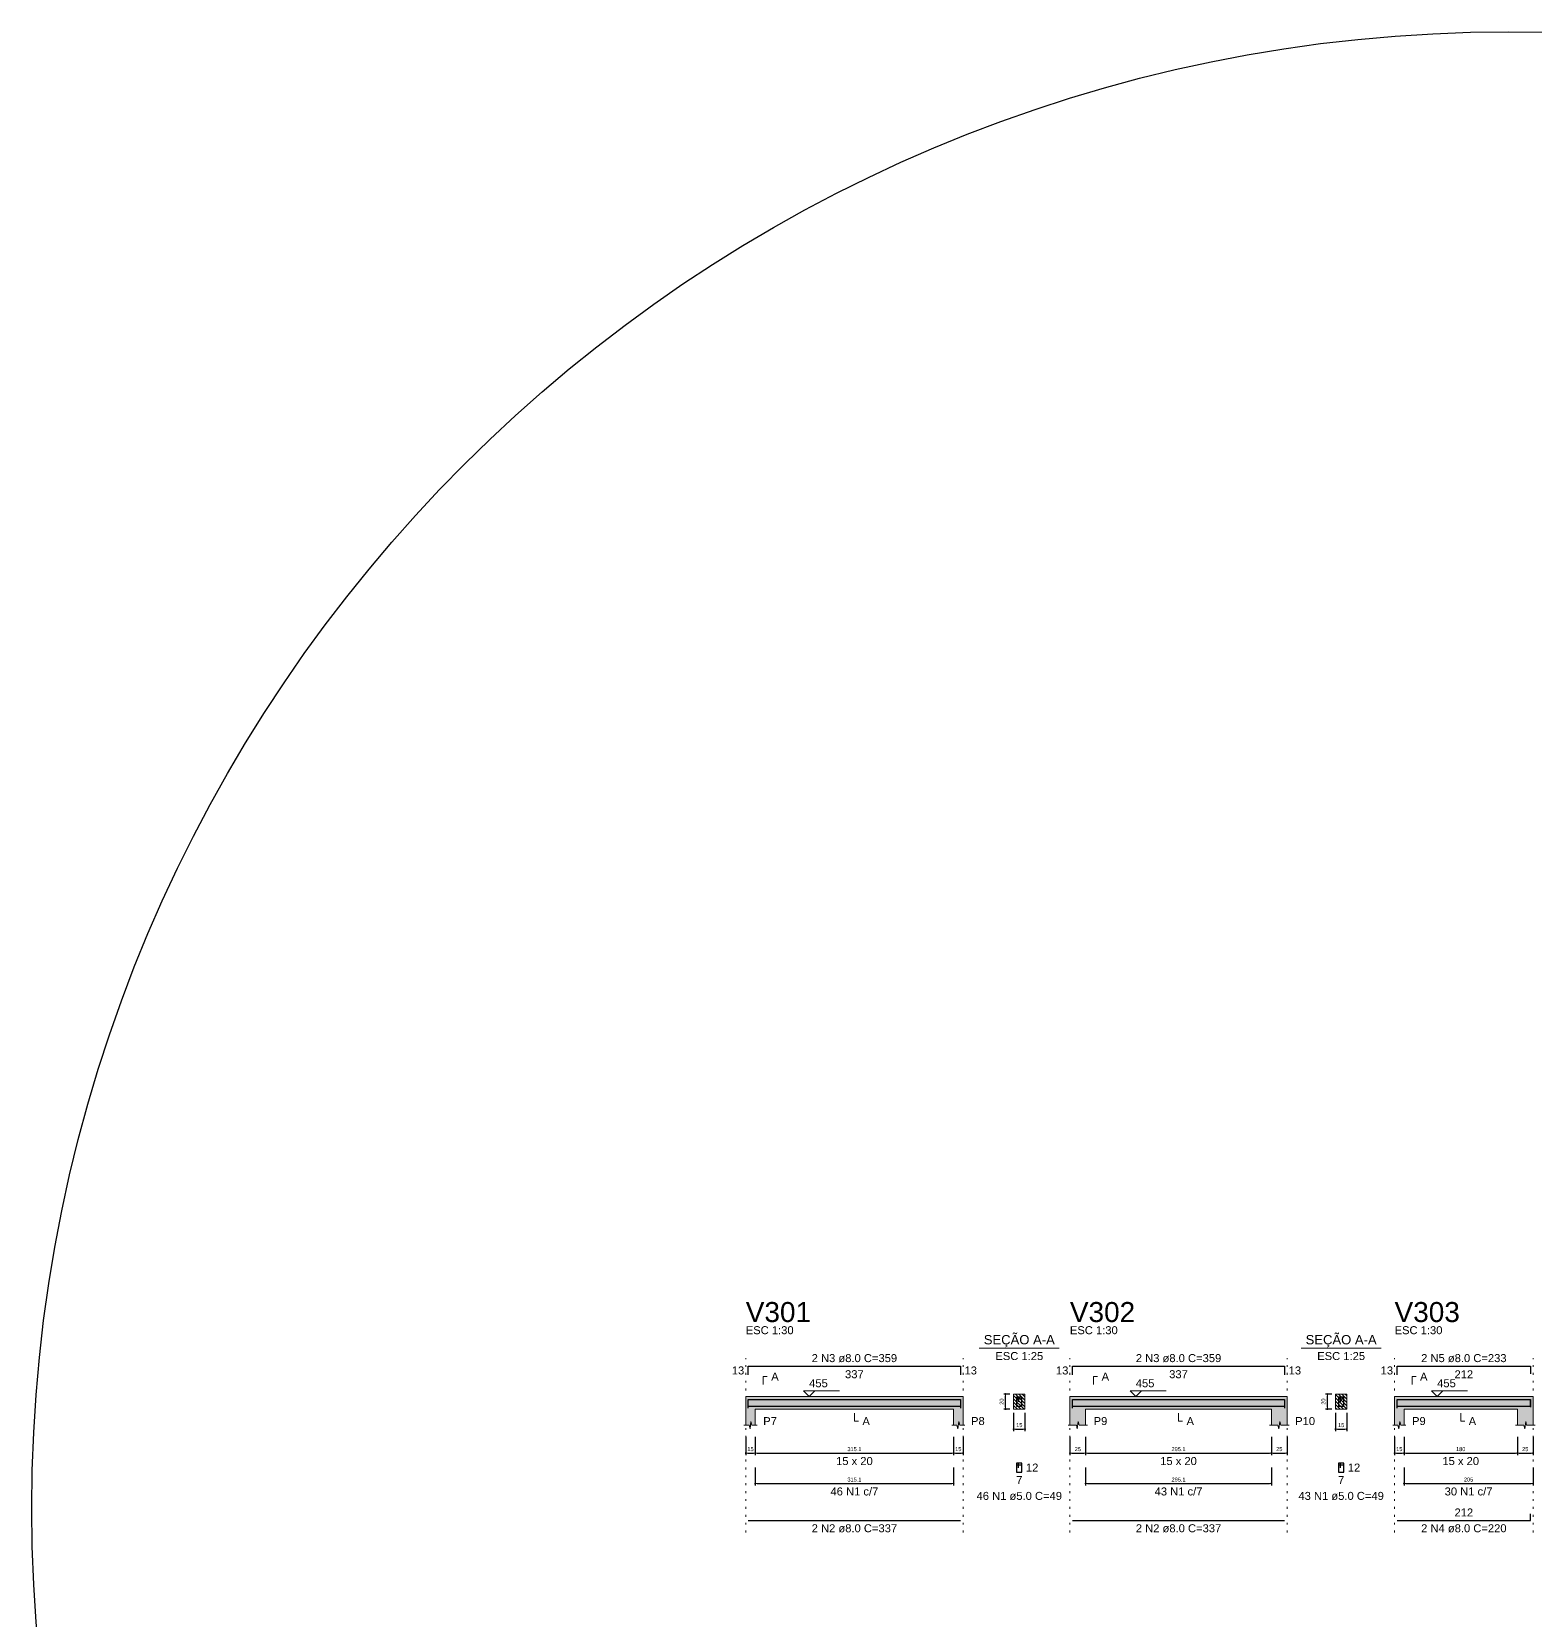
# Model space of a CAD drawing. Extents: x 5006 to 5323, y 875 to 3681.
# Drawn here: x 5140.3 to 5219.9, y 1177.5 to 1261.6 of the extents above; entities that cross this region are included whole.
import ezdxf

# ---------------------------------------------------------------- set-up
doc = ezdxf.new("R2010")
doc.units = 0
doc.header["$LTSCALE"] = 2
doc.linetypes.add('DOT2', pattern=[3.175, 0, -3.175])
for name, color, linetype, lineweight in [('Descrição da armadura', 7, 'Continuous', 5), ('DT-Barras na forma', 2, 'Continuous', 30), ('DT-Barras no corte', 5, 'Continuous', 5), ('DT-Barras rebatidas', 2, 'Continuous', 30), ('DT-Cotas', 9, 'Continuous', 5), ('DT-Forma', 5, 'Continuous', 5), ('DT-Hachura forma vigas', 252, 'Continuous', 5), ('DT-Hachura seção vigas', 252, 'Continuous', 5), ('DT-Pontilhado', 9, 'DOT2', 5), ('DT-Textos', 7, 'Continuous', 5), ('DT-Título', 3, 'Continuous', 20), ('Textos armaduras', 7, 'Continuous', 5)]:
    doc.layers.add(name, color=color, linetype=linetype, lineweight=lineweight)
doc.styles.add('ARIAL', font='arial.ttf')
doc.styles.get("Standard").update_dxf_attribs({"font": 'arial.ttf'})
doc.dimstyles.new('UM_25.000000', dxfattribs={"dimtxt": 0.18, "dimasz": 0.1, "dimexe": 0.1, "dimexo": 0.2, "dimgap": 0, "dimtad": 1, "dimtih": 1, "dimtoh": 1, "dimdec": 1, "dimlfac": 25, "dimzin": 0, "dimdsep": 46, "dimtxsty": 'Standard', "dimcen": 0.09, "dimdle": 0.1, "dimadec": 1, "dimazin": 2, "dimtfac": 1, "dimtdec": 4, "dimtofl": 0, "dimtmove": 0, "dimatfit": 3, "dimfxl": 1, "dimtolj": 1, "dimarcsym": 0})
doc.dimstyles.new('UM_30.000000', dxfattribs={"dimtxt": 0.18, "dimasz": 0.1, "dimexe": 0.1, "dimexo": 0.2, "dimgap": 0, "dimtad": 1, "dimtih": 1, "dimtoh": 1, "dimdec": 1, "dimlfac": 30, "dimzin": 0, "dimdsep": 46, "dimtxsty": 'Standard', "dimcen": 0.09, "dimdle": 0.1, "dimadec": 1, "dimazin": 2, "dimtfac": 1, "dimtdec": 4, "dimtofl": 0, "dimtmove": 0, "dimatfit": 3, "dimfxl": 1, "dimtolj": 1, "dimarcsym": 0})

# ---------------------------------------------------------------- blocks, each defined once
blk = doc.blocks.new('_DOT')
at = {"color": 0, "linetype": 'ByBlock'}
blk.add_line((-0.5, 0), (-1, 0), dxfattribs=at)
at = {"color": 0, "linetype": 'ByBlock', "const_width": 0.5}
blk.add_lwpolyline([(-0.25, 0, 1), (0.25, 0, 1)], format="xyb", close=True, dxfattribs=at)
blk = doc.blocks.new('*D898')
at = {"layer": 'Defpoints', "color": 0, "transparency": 16777216}
for p in [(5178.114, 1187.369), (5178.614, 1187.369), (5178.614, 1186.31)]:
    blk.add_point(p, dxfattribs=at)
at = {"layer": 'DT-Cotas', "color": 0, "lineweight": -2, "transparency": 16777216}
for p, q in [((5178.114, 1187.169), (5178.114, 1186.21)), ((5178.614, 1187.169), (5178.614, 1186.21)), ((5178.214, 1186.31), (5178.514, 1186.31))]:
    blk.add_line(p, q, dxfattribs=at)
at = {"layer": 'DT-Cotas', "color": 0, "lineweight": -2, "transparency": 16777216, "xscale": 0.1, "yscale": 0.1, "zscale": 0.1, "rotation": 180}
blk.add_blockref('_DOT', (5178.114, 1186.31), dxfattribs=at)
at = {"layer": 'DT-Cotas', "color": 0, "lineweight": -2, "transparency": 16777216, "xscale": 0.1, "yscale": 0.1, "zscale": 0.1}
blk.add_blockref('_DOT', (5178.614, 1186.31), dxfattribs=at)
at = {"layer": 'DT-Cotas', "transparency": 16777216, "insert": (5178.364, 1186.521), "char_height": 0.2118, "attachment_point": 5, "rotation": 0.00573, "style": 'ARIAL'}
blk.add_mtext('\\A1;15', dxfattribs=at)
blk = doc.blocks.new('*D899')
at = {"layer": 'Defpoints', "color": 0, "transparency": 16777216}
for p in [(5178.614, 1187.369), (5189.115, 1187.369), (5189.115, 1186.31)]:
    blk.add_point(p, dxfattribs=at)
at = {"layer": 'DT-Cotas', "color": 0, "lineweight": -2, "transparency": 16777216}
for p, q in [((5178.614, 1187.169), (5178.614, 1186.21)), ((5189.115, 1187.169), (5189.115, 1186.21)), ((5178.714, 1186.31), (5189.015, 1186.31))]:
    blk.add_line(p, q, dxfattribs=at)
at = {"layer": 'DT-Cotas', "color": 0, "lineweight": -2, "transparency": 16777216, "xscale": 0.1, "yscale": 0.1, "zscale": 0.1, "rotation": 180}
blk.add_blockref('_DOT', (5178.614, 1186.31), dxfattribs=at)
at = {"layer": 'DT-Cotas', "color": 0, "lineweight": -2, "transparency": 16777216, "xscale": 0.1, "yscale": 0.1, "zscale": 0.1}
blk.add_blockref('_DOT', (5189.115, 1186.31), dxfattribs=at)
at = {"layer": 'DT-Cotas', "transparency": 16777216, "insert": (5183.865, 1186.521), "char_height": 0.2118, "attachment_point": 5, "rotation": 0.00573, "style": 'ARIAL'}
blk.add_mtext('\\A1;315.1', dxfattribs=at)
blk = doc.blocks.new('*D900')
at = {"layer": 'Defpoints', "color": 0, "transparency": 16777216}
for p in [(5189.115, 1187.369), (5189.615, 1187.369), (5189.615, 1186.31)]:
    blk.add_point(p, dxfattribs=at)
at = {"layer": 'DT-Cotas', "color": 0, "lineweight": -2, "transparency": 16777216}
for p, q in [((5189.115, 1187.169), (5189.115, 1186.21)), ((5189.615, 1187.169), (5189.615, 1186.21)), ((5189.215, 1186.31), (5189.515, 1186.31))]:
    blk.add_line(p, q, dxfattribs=at)
at = {"layer": 'DT-Cotas', "color": 0, "lineweight": -2, "transparency": 16777216, "xscale": 0.1, "yscale": 0.1, "zscale": 0.1, "rotation": 180}
blk.add_blockref('_DOT', (5189.115, 1186.31), dxfattribs=at)
at = {"layer": 'DT-Cotas', "color": 0, "lineweight": -2, "transparency": 16777216, "xscale": 0.1, "yscale": 0.1, "zscale": 0.1}
blk.add_blockref('_DOT', (5189.615, 1186.31), dxfattribs=at)
at = {"layer": 'DT-Cotas', "transparency": 16777216, "insert": (5189.365, 1186.521), "char_height": 0.2118, "attachment_point": 5, "rotation": 0.00573, "style": 'ARIAL'}
blk.add_mtext('\\A1;15', dxfattribs=at)
blk = doc.blocks.new('*D901')
at = {"layer": 'Defpoints', "color": 0, "transparency": 16777216}
for p in [(5178.614, 1185.759), (5189.115, 1185.759), (5189.115, 1184.7)]:
    blk.add_point(p, dxfattribs=at)
at = {"layer": 'DT-Cotas', "color": 0, "lineweight": -2, "transparency": 16777216}
for p, q in [((5178.614, 1185.559), (5178.614, 1184.6)), ((5189.115, 1185.559), (5189.115, 1184.6)), ((5178.714, 1184.7), (5189.015, 1184.7))]:
    blk.add_line(p, q, dxfattribs=at)
at = {"layer": 'DT-Cotas', "color": 0, "lineweight": -2, "transparency": 16777216, "xscale": 0.1, "yscale": 0.1, "zscale": 0.1, "rotation": 180}
blk.add_blockref('_DOT', (5178.614, 1184.7), dxfattribs=at)
at = {"layer": 'DT-Cotas', "color": 0, "lineweight": -2, "transparency": 16777216, "xscale": 0.1, "yscale": 0.1, "zscale": 0.1}
blk.add_blockref('_DOT', (5189.115, 1184.7), dxfattribs=at)
at = {"layer": 'DT-Cotas', "transparency": 16777216, "insert": (5183.865, 1184.912), "char_height": 0.2118, "attachment_point": 5, "rotation": 0.00573, "style": 'ARIAL'}
blk.add_mtext('\\A1;315.1', dxfattribs=at)
blk = doc.blocks.new('*D902')
at = {"layer": 'Defpoints', "color": 0, "transparency": 16777216}
for p in [(5191.87, 1189.439), (5192.294, 1189.439), (5192.294, 1188.639)]:
    blk.add_point(p, dxfattribs=at)
at = {"layer": 'DT-Cotas', "color": 0, "lineweight": -2, "transparency": 16777216}
for p, q in [((5192.094, 1189.439), (5191.77, 1189.439)), ((5191.87, 1188.739), (5191.87, 1189.339)), ((5192.094, 1188.639), (5191.77, 1188.639))]:
    blk.add_line(p, q, dxfattribs=at)
at = {"layer": 'DT-Cotas', "color": 0, "lineweight": -2, "transparency": 16777216, "xscale": 0.1, "yscale": 0.1, "zscale": 0.1}
for p, rotation in [((5191.87, 1189.439), 90), ((5191.87, 1188.639), 270)]:
    blk.add_blockref('_DOT', p, dxfattribs=dict(at, rotation=rotation))
at = {"layer": 'DT-Cotas', "transparency": 16777216, "insert": (5191.659, 1189.039), "char_height": 0.2118, "attachment_point": 5, "rotation": 90, "style": 'ARIAL'}
blk.add_mtext('\\A1;20', dxfattribs=at)
blk = doc.blocks.new('*D903')
at = {"layer": 'Defpoints', "color": 0, "transparency": 16777216}
for p in [(5192.294, 1188.639), (5192.894, 1188.639), (5192.894, 1187.58)]:
    blk.add_point(p, dxfattribs=at)
at = {"layer": 'DT-Cotas', "color": 0, "lineweight": -2, "transparency": 16777216}
for p, q in [((5192.294, 1188.439), (5192.294, 1187.48)), ((5192.894, 1188.439), (5192.894, 1187.48)), ((5192.394, 1187.58), (5192.794, 1187.58))]:
    blk.add_line(p, q, dxfattribs=at)
at = {"layer": 'DT-Cotas', "color": 0, "lineweight": -2, "transparency": 16777216, "xscale": 0.1, "yscale": 0.1, "zscale": 0.1, "rotation": 180}
blk.add_blockref('_DOT', (5192.294, 1187.58), dxfattribs=at)
at = {"layer": 'DT-Cotas', "color": 0, "lineweight": -2, "transparency": 16777216, "xscale": 0.1, "yscale": 0.1, "zscale": 0.1}
blk.add_blockref('_DOT', (5192.894, 1187.58), dxfattribs=at)
at = {"layer": 'DT-Cotas', "transparency": 16777216, "insert": (5192.594, 1187.792), "char_height": 0.2118, "attachment_point": 5, "rotation": 0.00573, "style": 'ARIAL'}
blk.add_mtext('\\A1;15', dxfattribs=at)
blk = doc.blocks.new('*D904')
at = {"layer": 'Defpoints', "color": 0, "transparency": 16777216}
for p in [(5195.273, 1187.369), (5196.106, 1187.369), (5196.106, 1186.31)]:
    blk.add_point(p, dxfattribs=at)
at = {"layer": 'DT-Cotas', "color": 0, "lineweight": -2, "transparency": 16777216}
for p, q in [((5195.273, 1187.169), (5195.273, 1186.21)), ((5196.106, 1187.169), (5196.106, 1186.21)), ((5195.373, 1186.31), (5196.006, 1186.31))]:
    blk.add_line(p, q, dxfattribs=at)
at = {"layer": 'DT-Cotas', "color": 0, "lineweight": -2, "transparency": 16777216, "xscale": 0.1, "yscale": 0.1, "zscale": 0.1, "rotation": 180}
blk.add_blockref('_DOT', (5195.273, 1186.31), dxfattribs=at)
at = {"layer": 'DT-Cotas', "color": 0, "lineweight": -2, "transparency": 16777216, "xscale": 0.1, "yscale": 0.1, "zscale": 0.1}
blk.add_blockref('_DOT', (5196.106, 1186.31), dxfattribs=at)
at = {"layer": 'DT-Cotas', "transparency": 16777216, "insert": (5195.69, 1186.521), "char_height": 0.2118, "attachment_point": 5, "rotation": 0.00573, "style": 'ARIAL'}
blk.add_mtext('\\A1;25', dxfattribs=at)
blk = doc.blocks.new('*D905')
at = {"layer": 'Defpoints', "color": 0, "transparency": 16777216}
for p in [(5196.106, 1187.369), (5205.941, 1187.369), (5205.941, 1186.31)]:
    blk.add_point(p, dxfattribs=at)
at = {"layer": 'DT-Cotas', "color": 0, "lineweight": -2, "transparency": 16777216}
for p, q in [((5196.106, 1187.169), (5196.106, 1186.21)), ((5205.941, 1187.169), (5205.941, 1186.21)), ((5196.206, 1186.31), (5205.841, 1186.31))]:
    blk.add_line(p, q, dxfattribs=at)
at = {"layer": 'DT-Cotas', "color": 0, "lineweight": -2, "transparency": 16777216, "xscale": 0.1, "yscale": 0.1, "zscale": 0.1, "rotation": 180}
blk.add_blockref('_DOT', (5196.106, 1186.31), dxfattribs=at)
at = {"layer": 'DT-Cotas', "color": 0, "lineweight": -2, "transparency": 16777216, "xscale": 0.1, "yscale": 0.1, "zscale": 0.1}
blk.add_blockref('_DOT', (5205.941, 1186.31), dxfattribs=at)
at = {"layer": 'DT-Cotas', "transparency": 16777216, "insert": (5201.024, 1186.521), "char_height": 0.2118, "attachment_point": 5, "rotation": 0.00573, "style": 'ARIAL'}
blk.add_mtext('\\A1;295.1', dxfattribs=at)
blk = doc.blocks.new('*D906')
at = {"layer": 'Defpoints', "color": 0, "transparency": 16777216}
for p in [(5205.941, 1187.369), (5206.775, 1187.369), (5206.775, 1186.31)]:
    blk.add_point(p, dxfattribs=at)
at = {"layer": 'DT-Cotas', "color": 0, "lineweight": -2, "transparency": 16777216}
for p, q in [((5205.941, 1187.169), (5205.941, 1186.21)), ((5206.775, 1187.169), (5206.775, 1186.21)), ((5206.041, 1186.31), (5206.675, 1186.31))]:
    blk.add_line(p, q, dxfattribs=at)
at = {"layer": 'DT-Cotas', "color": 0, "lineweight": -2, "transparency": 16777216, "xscale": 0.1, "yscale": 0.1, "zscale": 0.1, "rotation": 180}
blk.add_blockref('_DOT', (5205.941, 1186.31), dxfattribs=at)
at = {"layer": 'DT-Cotas', "color": 0, "lineweight": -2, "transparency": 16777216, "xscale": 0.1, "yscale": 0.1, "zscale": 0.1}
blk.add_blockref('_DOT', (5206.775, 1186.31), dxfattribs=at)
at = {"layer": 'DT-Cotas', "transparency": 16777216, "insert": (5206.358, 1186.521), "char_height": 0.2118, "attachment_point": 5, "rotation": 0.00573, "style": 'ARIAL'}
blk.add_mtext('\\A1;25', dxfattribs=at)
blk = doc.blocks.new('*D907')
at = {"layer": 'Defpoints', "color": 0, "transparency": 16777216}
for p in [(5196.106, 1185.759), (5205.941, 1185.759), (5205.941, 1184.7)]:
    blk.add_point(p, dxfattribs=at)
at = {"layer": 'DT-Cotas', "color": 0, "lineweight": -2, "transparency": 16777216}
for p, q in [((5196.106, 1185.559), (5196.106, 1184.6)), ((5205.941, 1185.559), (5205.941, 1184.6)), ((5196.206, 1184.7), (5205.841, 1184.7))]:
    blk.add_line(p, q, dxfattribs=at)
at = {"layer": 'DT-Cotas', "color": 0, "lineweight": -2, "transparency": 16777216, "xscale": 0.1, "yscale": 0.1, "zscale": 0.1, "rotation": 180}
blk.add_blockref('_DOT', (5196.106, 1184.7), dxfattribs=at)
at = {"layer": 'DT-Cotas', "color": 0, "lineweight": -2, "transparency": 16777216, "xscale": 0.1, "yscale": 0.1, "zscale": 0.1}
blk.add_blockref('_DOT', (5205.941, 1184.7), dxfattribs=at)
at = {"layer": 'DT-Cotas', "transparency": 16777216, "insert": (5201.024, 1184.912), "char_height": 0.2118, "attachment_point": 5, "rotation": 0.00573, "style": 'ARIAL'}
blk.add_mtext('\\A1;295.1', dxfattribs=at)
blk = doc.blocks.new('*D908')
at = {"layer": 'Defpoints', "color": 0, "transparency": 16777216}
for p in [(5208.909, 1189.439), (5209.332, 1189.439), (5209.332, 1188.639)]:
    blk.add_point(p, dxfattribs=at)
at = {"layer": 'DT-Cotas', "color": 0, "lineweight": -2, "transparency": 16777216}
for p, q in [((5209.132, 1189.439), (5208.809, 1189.439)), ((5208.909, 1188.739), (5208.909, 1189.339)), ((5209.132, 1188.639), (5208.809, 1188.639))]:
    blk.add_line(p, q, dxfattribs=at)
at = {"layer": 'DT-Cotas', "color": 0, "lineweight": -2, "transparency": 16777216, "xscale": 0.1, "yscale": 0.1, "zscale": 0.1}
for p, rotation in [((5208.909, 1189.439), 90), ((5208.909, 1188.639), 270)]:
    blk.add_blockref('_DOT', p, dxfattribs=dict(at, rotation=rotation))
at = {"layer": 'DT-Cotas', "transparency": 16777216, "insert": (5208.697, 1189.039), "char_height": 0.2118, "attachment_point": 5, "rotation": 90, "style": 'ARIAL'}
blk.add_mtext('\\A1;20', dxfattribs=at)
blk = doc.blocks.new('*D909')
at = {"layer": 'Defpoints', "color": 0, "transparency": 16777216}
for p in [(5209.332, 1188.639), (5209.932, 1188.639), (5209.932, 1187.58)]:
    blk.add_point(p, dxfattribs=at)
at = {"layer": 'DT-Cotas', "color": 0, "lineweight": -2, "transparency": 16777216}
for p, q in [((5209.332, 1188.439), (5209.332, 1187.48)), ((5209.932, 1188.439), (5209.932, 1187.48)), ((5209.432, 1187.58), (5209.832, 1187.58))]:
    blk.add_line(p, q, dxfattribs=at)
at = {"layer": 'DT-Cotas', "color": 0, "lineweight": -2, "transparency": 16777216, "xscale": 0.1, "yscale": 0.1, "zscale": 0.1, "rotation": 180}
blk.add_blockref('_DOT', (5209.332, 1187.58), dxfattribs=at)
at = {"layer": 'DT-Cotas', "color": 0, "lineweight": -2, "transparency": 16777216, "xscale": 0.1, "yscale": 0.1, "zscale": 0.1}
blk.add_blockref('_DOT', (5209.932, 1187.58), dxfattribs=at)
at = {"layer": 'DT-Cotas', "transparency": 16777216, "insert": (5209.632, 1187.792), "char_height": 0.2118, "attachment_point": 5, "rotation": 0.00573, "style": 'ARIAL'}
blk.add_mtext('\\A1;15', dxfattribs=at)
blk = doc.blocks.new('*D915')
at = {"layer": 'Defpoints', "color": 0, "transparency": 16777216}
for p in [(5212.462, 1187.369), (5212.962, 1187.369), (5212.962, 1186.31)]:
    blk.add_point(p, dxfattribs=at)
at = {"layer": 'DT-Cotas', "color": 0, "lineweight": -2, "transparency": 16777216}
for p, q in [((5212.462, 1187.169), (5212.462, 1186.21)), ((5212.962, 1187.169), (5212.962, 1186.21)), ((5212.562, 1186.31), (5212.862, 1186.31))]:
    blk.add_line(p, q, dxfattribs=at)
at = {"layer": 'DT-Cotas', "color": 0, "lineweight": -2, "transparency": 16777216, "xscale": 0.1, "yscale": 0.1, "zscale": 0.1, "rotation": 180}
blk.add_blockref('_DOT', (5212.462, 1186.31), dxfattribs=at)
at = {"layer": 'DT-Cotas', "color": 0, "lineweight": -2, "transparency": 16777216, "xscale": 0.1, "yscale": 0.1, "zscale": 0.1}
blk.add_blockref('_DOT', (5212.962, 1186.31), dxfattribs=at)
at = {"layer": 'DT-Cotas', "transparency": 16777216, "insert": (5212.712, 1186.521), "char_height": 0.2118, "attachment_point": 5, "rotation": 0.00573, "style": 'ARIAL'}
blk.add_mtext('\\A1;15', dxfattribs=at)
blk = doc.blocks.new('*D916')
at = {"layer": 'Defpoints', "color": 0, "transparency": 16777216}
for p in [(5212.962, 1187.369), (5218.962, 1187.369), (5218.962, 1186.31)]:
    blk.add_point(p, dxfattribs=at)
at = {"layer": 'DT-Cotas', "color": 0, "lineweight": -2, "transparency": 16777216}
for p, q in [((5212.962, 1187.169), (5212.962, 1186.21)), ((5218.962, 1187.169), (5218.962, 1186.21)), ((5213.062, 1186.31), (5218.862, 1186.31))]:
    blk.add_line(p, q, dxfattribs=at)
at = {"layer": 'DT-Cotas', "color": 0, "lineweight": -2, "transparency": 16777216, "xscale": 0.1, "yscale": 0.1, "zscale": 0.1, "rotation": 180}
blk.add_blockref('_DOT', (5212.962, 1186.31), dxfattribs=at)
at = {"layer": 'DT-Cotas', "color": 0, "lineweight": -2, "transparency": 16777216, "xscale": 0.1, "yscale": 0.1, "zscale": 0.1}
blk.add_blockref('_DOT', (5218.962, 1186.31), dxfattribs=at)
at = {"layer": 'DT-Cotas', "transparency": 16777216, "insert": (5215.962, 1186.521), "char_height": 0.2118, "attachment_point": 5, "rotation": 0.00573, "style": 'ARIAL'}
blk.add_mtext('\\A1;180', dxfattribs=at)
blk = doc.blocks.new('*D917')
at = {"layer": 'Defpoints', "color": 0, "transparency": 16777216}
for p in [(5218.962, 1187.369), (5219.795, 1187.369), (5219.795, 1186.31)]:
    blk.add_point(p, dxfattribs=at)
at = {"layer": 'DT-Cotas', "color": 0, "lineweight": -2, "transparency": 16777216}
for p, q in [((5218.962, 1187.169), (5218.962, 1186.21)), ((5219.795, 1187.169), (5219.795, 1186.21)), ((5219.062, 1186.31), (5219.695, 1186.31))]:
    blk.add_line(p, q, dxfattribs=at)
at = {"layer": 'DT-Cotas', "color": 0, "lineweight": -2, "transparency": 16777216, "xscale": 0.1, "yscale": 0.1, "zscale": 0.1, "rotation": 180}
blk.add_blockref('_DOT', (5218.962, 1186.31), dxfattribs=at)
at = {"layer": 'DT-Cotas', "color": 0, "lineweight": -2, "transparency": 16777216, "xscale": 0.1, "yscale": 0.1, "zscale": 0.1}
blk.add_blockref('_DOT', (5219.795, 1186.31), dxfattribs=at)
at = {"layer": 'DT-Cotas', "transparency": 16777216, "insert": (5219.378, 1186.521), "char_height": 0.2118, "attachment_point": 5, "rotation": 0.00573, "style": 'ARIAL'}
blk.add_mtext('\\A1;25', dxfattribs=at)
blk = doc.blocks.new('*D918')
at = {"layer": 'Defpoints', "color": 0, "transparency": 16777216}
for p in [(5212.962, 1185.759), (5219.795, 1185.759), (5219.795, 1184.7)]:
    blk.add_point(p, dxfattribs=at)
at = {"layer": 'DT-Cotas', "color": 0, "lineweight": -2, "transparency": 16777216}
for p, q in [((5212.962, 1185.559), (5212.962, 1184.6)), ((5219.795, 1185.559), (5219.795, 1184.6)), ((5213.062, 1184.7), (5219.695, 1184.7))]:
    blk.add_line(p, q, dxfattribs=at)
at = {"layer": 'DT-Cotas', "color": 0, "lineweight": -2, "transparency": 16777216, "xscale": 0.1, "yscale": 0.1, "zscale": 0.1, "rotation": 180}
blk.add_blockref('_DOT', (5212.962, 1184.7), dxfattribs=at)
at = {"layer": 'DT-Cotas', "color": 0, "lineweight": -2, "transparency": 16777216, "xscale": 0.1, "yscale": 0.1, "zscale": 0.1}
blk.add_blockref('_DOT', (5219.795, 1184.7), dxfattribs=at)
at = {"layer": 'DT-Cotas', "transparency": 16777216, "insert": (5216.378, 1184.912), "char_height": 0.2118, "attachment_point": 5, "rotation": 0.00573, "style": 'ARIAL'}
blk.add_mtext('\\A1;205', dxfattribs=at)

msp = doc.modelspace()

# ---------------------------------------------------------------- hatches: boundary and pattern name
at = {"layer": 'DT-Hachura forma vigas', "linetype": 'Continuous'}
for points in [[(5189.6154, 1187.792), (5189.6154, 1188.6394), (5189.6154, 1189.306), (5189.1154, 1189.306), (5178.6138, 1189.306), (5178.1138, 1189.306), (5178.1138, 1188.6394), (5178.1138, 1187.792), (5178.2888, 1187.792), (5178.3388, 1187.592), (5178.3888, 1187.992), (5178.4388, 1187.792), (5178.6138, 1187.792), (5178.6138, 1188.6394), (5189.1154, 1188.6394), (5189.1154, 1187.792), (5189.2904, 1187.792), (5189.3404, 1187.592), (5189.3904, 1187.992), (5189.4404, 1187.792), (5189.6154, 1187.792)], [(5206.7747, 1187.792), (5206.7747, 1188.6394), (5206.7747, 1189.306), (5205.9413, 1189.306), (5196.1063, 1189.306), (5195.273, 1189.306), (5195.273, 1188.6394), (5195.273, 1187.792), (5195.6147, 1187.792), (5195.6647, 1187.592), (5195.7147, 1187.992), (5195.7647, 1187.792), (5196.1063, 1187.792), (5196.1063, 1188.6394), (5205.9413, 1188.6394), (5205.9413, 1187.792), (5206.283, 1187.792), (5206.333, 1187.592), (5206.383, 1187.992), (5206.433, 1187.792), (5206.7747, 1187.792)], [(5219.7949, 1187.792), (5219.7949, 1188.6394), (5219.7949, 1189.306), (5218.9616, 1189.306), (5212.9616, 1189.306), (5212.4616, 1189.306), (5212.4616, 1188.6394), (5212.4616, 1187.792), (5212.6366, 1187.792), (5212.6866, 1187.592), (5212.7366, 1187.992), (5212.7866, 1187.792), (5212.9616, 1187.792), (5212.9616, 1188.6394), (5218.9616, 1188.6394), (5218.9616, 1187.792), (5219.3032, 1187.792), (5219.3532, 1187.592), (5219.4032, 1187.992), (5219.4532, 1187.792), (5219.7949, 1187.792)]]:
    msp.add_hatch(color=256, dxfattribs=at).paths.add_polyline_path(points)
at = {"layer": 'DT-Hachura seção vigas', "linetype": 'Continuous'}
h = msp.add_hatch(dxfattribs=at)
h.set_pattern_fill('ANSI31', color=256, angle=90, style=0)
h.set_pattern_definition([(135, (5173.47358, 1134.29649), (-0.08838835, -0.08838835), [])])
h.paths.add_polyline_path([(5192.2939, 1188.6394), (5192.2939, 1188.6394), (5192.8939, 1188.6394), (5192.8939, 1189.4394), (5192.2939, 1189.4394), (5192.2939, 1188.6394)])
h = msp.add_hatch(dxfattribs=at)
h.set_pattern_fill('ANSI31', color=256, angle=90, style=0)
h.set_pattern_definition([(135, (5171.29417, 1134.29649), (-0.08838835, -0.08838835), [])])
h.paths.add_polyline_path([(5209.3322, 1188.6394), (5209.3322, 1188.6394), (5209.9322, 1188.6394), (5209.9322, 1189.4394), (5209.3322, 1189.4394), (5209.3322, 1188.6394)])

# ---------------------------------------------------------------- linework, layer by layer
msp.add_circle((5218.5031, 1183.3823), 78.188)
at = {"layer": 'DT-Barras na forma'}
for p, q in [((5192.5539, 1189.2794), (5192.4539, 1189.2794)), ((5192.4539, 1189.2794), (5192.4539, 1188.7994)), ((5192.7339, 1189.2794), (5192.4539, 1189.2794)), ((5192.4539, 1189.2794), (5192.4539, 1189.1794)), ((5192.5539, 1189.0294), (5192.5539, 1189.2794)), ((5192.7339, 1188.7994), (5192.7339, 1189.2794)), ((5209.5922, 1189.2794), (5209.4922, 1189.2794)), ((5209.4922, 1189.2794), (5209.4922, 1188.7994)), ((5209.7722, 1189.2794), (5209.4922, 1189.2794)), ((5209.4922, 1189.2794), (5209.4922, 1189.1794)), ((5209.5922, 1189.0294), (5209.5922, 1189.2794)), ((5209.7722, 1188.7994), (5209.7722, 1189.2794)), ((5192.4539, 1189.1794), (5192.7039, 1189.1794)), ((5192.4539, 1188.7994), (5192.7339, 1188.7994)), ((5209.4922, 1189.1794), (5209.7422, 1189.1794)), ((5209.4922, 1188.7994), (5209.7722, 1188.7994))]:
    msp.add_line(p, q, dxfattribs=at)
for points in [[(5178.2471, 1188.6931), (5178.2471, 1189.1427), (5189.4821, 1189.1427), (5189.4821, 1188.6931)], [(5178.2471, 1188.8027), (5189.4821, 1188.8027)], [(5195.4063, 1188.6931), (5195.4063, 1189.1427), (5206.6413, 1189.1427), (5206.6413, 1188.6931)], [(5195.4063, 1188.8027), (5206.6413, 1188.8027)], [(5212.5949, 1188.8027), (5219.6616, 1188.8027), (5219.6616, 1189.1494)], [(5212.5949, 1188.6931), (5212.5949, 1189.1427), (5219.6616, 1189.1427), (5219.6616, 1188.7427)]]:
    msp.add_lwpolyline(points, dxfattribs=at)
at = {"layer": 'DT-Barras no corte'}
for centre in [(5192.4899, 1189.2434), (5192.4899, 1188.8354), (5192.6979, 1189.2434), (5192.6979, 1188.8354), (5209.5282, 1189.2434), (5209.5282, 1188.8354), (5209.7362, 1189.2434), (5209.7362, 1188.8354)]:
    msp.add_circle(centre, 0.016, dxfattribs=at)
at = {"layer": 'DT-Barras rebatidas'}
for p, q in [((5178.2471, 1190.4581), (5178.2471, 1190.9077)), ((5178.2471, 1190.9077), (5189.4821, 1190.9077)), ((5189.4821, 1190.9077), (5189.4821, 1190.4581)), ((5195.4063, 1190.4581), (5195.4063, 1190.9077)), ((5195.4063, 1190.9077), (5206.6413, 1190.9077)), ((5206.6413, 1190.9077), (5206.6413, 1190.4581)), ((5212.5949, 1190.4581), (5212.5949, 1190.9077)), ((5212.5949, 1190.9077), (5219.6616, 1190.9077)), ((5219.6616, 1190.9077), (5219.6616, 1190.5077)), ((5192.5539, 1185.786), (5192.4539, 1185.786)), ((5192.4539, 1185.786), (5192.4539, 1185.306)), ((5192.7339, 1185.786), (5192.4539, 1185.786)), ((5192.4539, 1185.786), (5192.4539, 1185.686)), ((5192.4539, 1185.686), (5192.7039, 1185.686)), ((5192.4539, 1185.306), (5192.7339, 1185.306)), ((5192.5539, 1185.536), (5192.5539, 1185.786)), ((5192.7339, 1185.306), (5192.7339, 1185.786)), ((5209.5922, 1185.786), (5209.4922, 1185.786)), ((5209.4922, 1185.786), (5209.4922, 1185.306)), ((5209.7722, 1185.786), (5209.4922, 1185.786)), ((5209.4922, 1185.786), (5209.4922, 1185.686)), ((5209.4922, 1185.686), (5209.7422, 1185.686)), ((5209.4922, 1185.306), (5209.7722, 1185.306)), ((5209.5922, 1185.536), (5209.5922, 1185.786)), ((5209.7722, 1185.306), (5209.7722, 1185.786)), ((5178.2471, 1182.7452), (5189.4821, 1182.7452)), ((5195.4063, 1182.7452), (5206.6413, 1182.7452)), ((5212.5949, 1182.7452), (5219.6616, 1182.7452)), ((5219.6616, 1182.7452), (5219.6616, 1183.0919))]:
    msp.add_line(p, q, dxfattribs=at)
at = {"layer": 'DT-Forma', "linetype": 'Continuous'}
for p, q in [((5178.1138, 1188.6394), (5178.1138, 1189.306)), ((5189.6154, 1189.306), (5189.6154, 1188.6394)), ((5195.273, 1188.6394), (5195.273, 1189.306)), ((5206.7747, 1189.306), (5206.7747, 1188.6394)), ((5212.4616, 1188.6394), (5212.4616, 1189.306)), ((5219.7949, 1189.306), (5219.7949, 1188.6394))]:
    msp.add_line(p, q, dxfattribs=at)
at = {"layer": 'DT-Forma'}
for p, q in [((5178.1138, 1189.306), (5178.6138, 1189.306)), ((5178.6138, 1189.306), (5189.1154, 1189.306)), ((5189.1154, 1189.306), (5189.6154, 1189.306)), ((5192.8939, 1189.4394), (5192.2939, 1189.4394)), ((5192.2939, 1189.4394), (5192.2939, 1189.4394)), ((5192.2939, 1189.4394), (5192.2939, 1188.6394)), ((5192.8939, 1188.6394), (5192.8939, 1189.4394)), ((5192.8939, 1189.4394), (5192.8939, 1189.4394)), ((5195.273, 1189.306), (5196.1063, 1189.306)), ((5196.1063, 1189.306), (5205.9413, 1189.306)), ((5205.9413, 1189.306), (5206.7747, 1189.306)), ((5209.9322, 1189.4394), (5209.3322, 1189.4394)), ((5209.3322, 1189.4394), (5209.3322, 1189.4394)), ((5209.3322, 1189.4394), (5209.3322, 1188.6394)), ((5209.9322, 1188.6394), (5209.9322, 1189.4394)), ((5209.9322, 1189.4394), (5209.9322, 1189.4394)), ((5212.4616, 1189.306), (5212.9616, 1189.306)), ((5212.9616, 1189.306), (5218.9616, 1189.306)), ((5218.9616, 1189.306), (5219.7949, 1189.306)), ((5178.1138, 1188.6394), (5178.1138, 1187.7922)), ((5178.6138, 1187.7922), (5178.6138, 1188.6394)), ((5178.6138, 1188.6394), (5189.1154, 1188.6394)), ((5189.1154, 1188.6394), (5189.1154, 1187.7922)), ((5189.6154, 1187.7922), (5189.6154, 1188.6394)), ((5192.2939, 1188.6394), (5192.8939, 1188.6394)), ((5192.2939, 1188.6394), (5192.2939, 1188.6394)), ((5192.8939, 1188.6394), (5192.8939, 1188.6394)), ((5195.273, 1188.6394), (5195.273, 1187.7922)), ((5196.1063, 1187.7922), (5196.1063, 1188.6394)), ((5196.1063, 1188.6394), (5205.9413, 1188.6394)), ((5205.9413, 1188.6394), (5205.9413, 1187.7922)), ((5206.7747, 1187.7922), (5206.7747, 1188.6394)), ((5209.3322, 1188.6394), (5209.9322, 1188.6394)), ((5209.3322, 1188.6394), (5209.3322, 1188.6394)), ((5209.9322, 1188.6394), (5209.9322, 1188.6394)), ((5212.4616, 1188.6394), (5212.4616, 1187.7922)), ((5212.9616, 1187.7922), (5212.9616, 1188.6394)), ((5212.9616, 1188.6394), (5218.9616, 1188.6394)), ((5218.9616, 1188.6394), (5218.9616, 1187.7922)), ((5219.7949, 1187.7922), (5219.7949, 1188.6394)), ((5178.0138, 1187.7922), (5178.2888, 1187.7922)), ((5178.2888, 1187.7922), (5178.3388, 1187.5922)), ((5178.3388, 1187.5922), (5178.3888, 1187.9922)), ((5178.3888, 1187.9922), (5178.4388, 1187.7922)), ((5178.4388, 1187.7922), (5178.7138, 1187.7922)), ((5189.0154, 1187.7922), (5189.2904, 1187.7922)), ((5189.2904, 1187.7922), (5189.3404, 1187.5922)), ((5189.3404, 1187.5922), (5189.3904, 1187.9922)), ((5189.3904, 1187.9922), (5189.4404, 1187.7922)), ((5189.4404, 1187.7922), (5189.7154, 1187.7922)), ((5195.173, 1187.7922), (5195.6147, 1187.7922)), ((5195.6147, 1187.7922), (5195.6647, 1187.5922)), ((5195.6647, 1187.5922), (5195.7147, 1187.9922)), ((5195.7147, 1187.9922), (5195.7647, 1187.7922)), ((5195.7647, 1187.7922), (5196.2063, 1187.7922)), ((5205.8413, 1187.7922), (5206.283, 1187.7922)), ((5206.283, 1187.7922), (5206.333, 1187.5922)), ((5206.333, 1187.5922), (5206.383, 1187.9922)), ((5206.383, 1187.9922), (5206.433, 1187.7922)), ((5206.433, 1187.7922), (5206.8747, 1187.7922)), ((5212.3616, 1187.7922), (5212.6366, 1187.7922)), ((5212.6366, 1187.7922), (5212.6866, 1187.5922)), ((5212.6866, 1187.5922), (5212.7366, 1187.9922)), ((5212.7366, 1187.9922), (5212.7866, 1187.7922)), ((5212.7866, 1187.7922), (5213.0616, 1187.7922)), ((5218.8616, 1187.7922), (5219.3032, 1187.7922)), ((5219.3032, 1187.7922), (5219.3532, 1187.5922)), ((5219.3532, 1187.5922), (5219.4032, 1187.9922)), ((5219.4032, 1187.9922), (5219.4532, 1187.7922)), ((5219.4532, 1187.7922), (5219.8949, 1187.7922))]:
    msp.add_line(p, q, dxfattribs=at)
at = {"layer": 'DT-Pontilhado', "ltscale": 0.05}
for p, q in [((5178.1138, 1182.1098), (5178.1138, 1191.3313)), ((5189.6154, 1182.1098), (5189.6154, 1191.3313)), ((5195.273, 1182.1098), (5195.273, 1191.3313)), ((5206.7747, 1182.1098), (5206.7747, 1191.3313)), ((5212.4616, 1182.1098), (5212.4616, 1191.3313)), ((5219.7949, 1182.1098), (5219.7949, 1191.3313))]:
    msp.add_line(p, q, dxfattribs=at)
at = {"layer": 'DT-Textos'}
for p, q in [((5190.4759, 1191.8692), (5194.7119, 1191.8692)), ((5207.5142, 1191.8692), (5211.7502, 1191.8692))]:
    msp.add_line(p, q, dxfattribs=at)
for points in [[(5179.0374, 1189.9414), (5179.0374, 1190.365), (5179.2492, 1190.365)], [(5196.5299, 1189.9414), (5196.5299, 1190.365), (5196.7417, 1190.365)], [(5213.3852, 1189.9414), (5213.3852, 1190.365), (5213.597, 1190.365)], [(5181.7643, 1189.6025), (5181.4678, 1189.306), (5181.1712, 1189.6025), (5183.0774, 1189.6025)], [(5199.0568, 1189.6025), (5198.7603, 1189.306), (5198.4638, 1189.6025), (5200.37, 1189.6025)], [(5215.0116, 1189.6025), (5214.715, 1189.306), (5214.4185, 1189.6025), (5216.3247, 1189.6025)], [(5183.8646, 1188.4276), (5183.8646, 1188.004), (5184.0764, 1188.004)], [(5201.0238, 1188.4276), (5201.0238, 1188.004), (5201.2356, 1188.004)], [(5215.9616, 1188.4276), (5215.9616, 1188.004), (5216.1734, 1188.004)]]:
    msp.add_lwpolyline(points, dxfattribs=at)

# ---------------------------------------------------------------- texts
at = {"layer": 'Descrição da armadura', "linetype": 'Continuous', "char_height": 0.4236, "attachment_point": 8, "line_spacing_factor": 0.798, "style": 'ARIAL'}
for s, insert, width in [('2 N3 ø8.0 C=359', (5183.8646, 1191.1195), 9.069495), ('2 N3 ø8.0 C=359', (5201.0238, 1191.1195), 9.069495), ('2 N5 ø8.0 C=233', (5216.1282, 1191.1195), 9.069495), ('46 N1 c/7', (5183.8646, 1184.0645), 5.078778), ('43 N1 c/7', (5201.0238, 1184.0645), 5.078778), ('30 N1 c/7', (5216.3782, 1184.0645), 5.078778), ('2 N2 ø8.0 C=337', (5183.8646, 1182.1098), 9.069495), ('2 N2 ø8.0 C=337', (5201.0238, 1182.1098), 9.069495), ('2 N4 ø8.0 C=220', (5216.1282, 1182.1098), 9.069495)]:
    msp.add_mtext(s, dxfattribs=dict(at, insert=insert, width=width))
at = {"layer": 'Descrição da armadura', "color": 7, "linetype": 'Continuous', "char_height": 0.4236, "width": 9.069495, "attachment_point": 8, "line_spacing_factor": 0.798, "style": 'ARIAL'}
for s, insert in [('46 N1 ø5.0 C=49', (5192.5939, 1183.8234)), ('43 N1 ø5.0 C=49', (5209.6322, 1183.8234))]:
    msp.add_mtext(s, dxfattribs=dict(at, insert=insert))
at = {"layer": 'DT-Textos', "line_spacing_factor": 0.798, "style": 'ARIAL'}
for s, insert, char_height, width, attachment_point in [('ESC 1:30', (5178.1138, 1192.6021), 0.4236, 5.079187, 7), ('SEÇÃO A-A', (5192.5936, 1191.9175), 0.4942, 7.270043, 8), ('ESC 1:30', (5195.273, 1192.6021), 0.4236, 5.079187, 7), ('SEÇÃO A-A', (5209.6322, 1191.9175), 0.4942, 7.270043, 8), ('ESC 1:30', (5212.4616, 1192.6021), 0.4236, 5.079187, 7), ('ESC 1:25', (5192.5939, 1191.2338), 0.4236, 5.079187, 8), ('ESC 1:25', (5209.6322, 1191.2338), 0.4236, 5.079187, 8), ('A', (5179.461, 1190.1532), 0.4236, 0.791486, 7), ('455', (5181.4678, 1189.7932), 0.4236, 1.979875, 7), ('A', (5196.9535, 1190.1532), 0.4236, 0.791486, 7), ('455', (5198.7603, 1189.7932), 0.4236, 1.979875, 7), ('A', (5213.8088, 1190.1532), 0.4236, 0.791486, 7), ('455', (5214.715, 1189.7932), 0.4236, 1.979875, 7), ('P7', (5179.0374, 1187.7922), 0.4236, 1.451445, 7), ('A', (5184.2882, 1187.7922), 0.4236, 0.791486, 7), ('P8', (5190.039, 1187.7922), 0.4236, 1.451445, 7), ('P9', (5196.5299, 1187.7922), 0.4236, 1.451445, 7), ('A', (5201.4474, 1187.7922), 0.4236, 0.791486, 7), ('P10', (5207.1983, 1187.7922), 0.4236, 2.111403, 7), ('P9', (5213.3852, 1187.7922), 0.4236, 1.451445, 7), ('A', (5216.3852, 1187.7922), 0.4236, 0.791486, 7), ('15 x 20', (5183.8646, 1185.6742), 0.4236, 3.892537, 8), ('15 x 20', (5201.0238, 1185.6742), 0.4236, 3.892537, 8), ('15 x 20', (5215.9616, 1185.6742), 0.4236, 3.892537, 8)]:
    msp.add_mtext(s, dxfattribs=dict(at, insert=insert, char_height=char_height, width=width, attachment_point=attachment_point))
at = {"layer": 'DT-Título', "char_height": 1.059, "width": 6.928403, "attachment_point": 7, "line_spacing_factor": 0.798, "style": 'ARIAL'}
for s, insert in [('V301', (5178.1138, 1193.2375)), ('V302', (5195.273, 1193.2375)), ('V303', (5212.4616, 1193.2375))]:
    msp.add_mtext(s, dxfattribs=dict(at, insert=insert))
at = {"layer": 'Textos armaduras', "linetype": 'Continuous', "char_height": 0.4236, "attachment_point": 7, "line_spacing_factor": 0.798, "style": 'ARIAL'}
for s, insert, width in [('13', (5177.3754, 1190.4711), 1.31981), ('337', (5183.3697, 1190.2723), 1.979715), ('13', (5189.6939, 1190.4711), 1.31981), ('13', (5194.5346, 1190.4711), 1.31981), ('337', (5200.5289, 1190.2723), 1.979715), ('13', (5206.8531, 1190.4711), 1.31981), ('13', (5211.7232, 1190.4711), 1.31981), ('212', (5215.6333, 1190.2723), 1.979715), ('212', (5215.6333, 1182.957), 1.979715)]:
    msp.add_mtext(s, dxfattribs=dict(at, insert=insert, width=width))
at = {"layer": 'Textos armaduras', "color": 7, "linetype": 'Continuous', "char_height": 0.4236, "attachment_point": 7, "line_spacing_factor": 0.798, "style": 'ARIAL'}
for s, insert, width in [('7', (5192.4289, 1184.6706), 0.659905), ('12', (5192.9457, 1185.3342), 1.31981), ('7', (5209.4672, 1184.6706), 0.659905), ('12', (5209.984, 1185.3342), 1.31981)]:
    msp.add_mtext(s, dxfattribs=dict(at, insert=insert, width=width))

# ---------------------------------------------------------------- dimensions: what is measured, and where the dimension line sits
at = {"layer": 'DT-Cotas'}
for base, p1, p2, picture, middle in [((5191.8703, 1189.4394), (5192.2939, 1188.6394), (5192.2939, 1189.4394), '*D902', (5191.6585, 1189.0394)), ((5208.9086, 1189.4394), (5209.3322, 1188.6394), (5209.3322, 1189.4394), '*D908', (5208.6968, 1189.0394))]:
    dim = msp.add_linear_dim(base=base, p1=p1, p2=p2, angle=90, dimstyle='UM_25.000000', override={"dimtxt": 0.2118, "dimasz": 0.1, "dimexe": 0.1, "dimexo": 0.2, "dimtad": 1, "dimtih": 0, "dimtoh": 0, "dimdec": 1, "dimlfac": 25, "dimzin": 8, "dimtxsty": 'ARIAL', "dimblk": 'DOT', "dimblk1": 'DOT', "dimblk2": 'DOT', "dimsah": 1, "dimdle": 0.1, "dimse1": 0, "dimse2": 0, "dimclrt": 256, "dimadec": 1, "dimazin": 3, "dimtmove": 2, "dimldrblk": 'DOT'}, dxfattribs=at)
    dim.commit()
    dim.dimension.update_dxf_attribs({"geometry": picture, "text_midpoint": middle, "dimtype": 160, "text_rotation": 90})
for base, p1, p2, dimstyle, override, picture, middle, turn in [((5192.8939, 1187.5804), (5192.2939, 1188.6394), (5192.8939, 1188.6394), 'UM_25.000000', {"dimtxt": 0.2118, "dimasz": 0.1, "dimexe": 0.1, "dimexo": 0.2, "dimtad": 1, "dimtih": 0, "dimtoh": 0, "dimdec": 1, "dimlfac": 25, "dimzin": 8, "dimtxsty": 'ARIAL', "dimblk": 'DOT', "dimblk1": 'DOT', "dimblk2": 'DOT', "dimsah": 1, "dimdle": 0.1, "dimse1": 0, "dimse2": 0, "dimclrt": 256, "dimadec": 1, "dimazin": 3, "dimtmove": 2, "dimldrblk": 'DOT'}, '*D903', (5192.5939, 1187.7922), 0.00573), ((5209.9322, 1187.5804), (5209.3322, 1188.6394), (5209.9322, 1188.6394), 'UM_25.000000', {"dimtxt": 0.2118, "dimasz": 0.1, "dimexe": 0.1, "dimexo": 0.2, "dimtad": 1, "dimtih": 0, "dimtoh": 0, "dimdec": 1, "dimlfac": 25, "dimzin": 8, "dimtxsty": 'ARIAL', "dimblk": 'DOT', "dimblk1": 'DOT', "dimblk2": 'DOT', "dimsah": 1, "dimdle": 0.1, "dimse1": 0, "dimse2": 0, "dimclrt": 256, "dimadec": 1, "dimazin": 3, "dimtmove": 2, "dimldrblk": 'DOT'}, '*D909', (5209.6322, 1187.7922), 0.00573), ((5178.6138, 1186.3096), (5178.1138, 1187.3686), (5178.6138, 1187.3686), 'UM_30.000000', {"dimtxt": 0.2118, "dimasz": 0.1, "dimexe": 0.1, "dimexo": 0.2, "dimtad": 1, "dimtih": 0, "dimtoh": 0, "dimdec": 1, "dimlfac": 30, "dimzin": 8, "dimtxsty": 'ARIAL', "dimblk": 'DOT', "dimblk1": 'DOT', "dimblk2": 'DOT', "dimsah": 1, "dimdle": 0.1, "dimse1": 0, "dimse2": 0, "dimclrt": 256, "dimadec": 1, "dimazin": 3, "dimtmove": 2, "dimldrblk": 'DOT'}, '*D898', (5178.3638, 1186.5214), 0.00573), ((5189.11545, 1186.30956), (5178.61378, 1187.36856), (5189.11545, 1187.36856), 'UM_30.000000', {"dimtxt": 0.2118, "dimasz": 0.1, "dimexe": 0.1, "dimexo": 0.2, "dimtad": 1, "dimtih": 0, "dimtoh": 0, "dimdec": 1, "dimlfac": 30, "dimzin": 8, "dimtxsty": 'ARIAL', "dimblk": 'DOT', "dimblk1": 'DOT', "dimblk2": 'DOT', "dimsah": 1, "dimdle": 0.1, "dimse1": 0, "dimse2": 0, "dimclrt": 256, "dimadec": 1, "dimazin": 3, "dimtmove": 2, "dimldrblk": 'DOT'}, '*D899', (5183.86461, 1186.52136), 0.00573), ((5189.6154, 1186.3096), (5189.1154, 1187.3686), (5189.6154, 1187.3686), 'UM_30.000000', {"dimtxt": 0.2118, "dimasz": 0.1, "dimexe": 0.1, "dimexo": 0.2, "dimtad": 1, "dimtih": 0, "dimtoh": 0, "dimdec": 1, "dimlfac": 30, "dimzin": 8, "dimtxsty": 'ARIAL', "dimblk": 'DOT', "dimblk1": 'DOT', "dimblk2": 'DOT', "dimsah": 1, "dimdle": 0.1, "dimse1": 0, "dimse2": 0, "dimclrt": 256, "dimadec": 1, "dimazin": 3, "dimtmove": 2, "dimldrblk": 'DOT'}, '*D900', (5189.3654, 1186.5214), 0.00573), ((5196.1063, 1186.3096), (5195.273, 1187.3686), (5196.1063, 1187.3686), 'UM_30.000000', {"dimtxt": 0.2118, "dimasz": 0.1, "dimexe": 0.1, "dimexo": 0.2, "dimtad": 1, "dimtih": 0, "dimtoh": 0, "dimdec": 1, "dimlfac": 30, "dimzin": 8, "dimtxsty": 'ARIAL', "dimblk": 'DOT', "dimblk1": 'DOT', "dimblk2": 'DOT', "dimsah": 1, "dimdle": 0.1, "dimse1": 0, "dimse2": 0, "dimclrt": 256, "dimadec": 1, "dimazin": 3, "dimtmove": 2, "dimldrblk": 'DOT'}, '*D904', (5195.6897, 1186.5214), 0.00573), ((5205.941332469, 1186.3095568905), (5196.106332469, 1187.3685568905), (5205.941332469, 1187.3685568905), 'UM_30.000000', {"dimtxt": 0.2118, "dimasz": 0.1, "dimexe": 0.1, "dimexo": 0.2, "dimtad": 1, "dimtih": 0, "dimtoh": 0, "dimdec": 1, "dimlfac": 30, "dimzin": 8, "dimtxsty": 'ARIAL', "dimblk": 'DOT', "dimblk1": 'DOT', "dimblk2": 'DOT', "dimsah": 1, "dimdle": 0.1, "dimse1": 0, "dimse2": 0, "dimclrt": 256, "dimadec": 1, "dimazin": 3, "dimtmove": 2, "dimldrblk": 'DOT'}, '*D905', (5201.023832469, 1186.5213568846), 0.005729578), ((5206.7747, 1186.3096), (5205.9413, 1187.3686), (5206.7747, 1187.3686), 'UM_30.000000', {"dimtxt": 0.2118, "dimasz": 0.1, "dimexe": 0.1, "dimexo": 0.2, "dimtad": 1, "dimtih": 0, "dimtoh": 0, "dimdec": 1, "dimlfac": 30, "dimzin": 8, "dimtxsty": 'ARIAL', "dimblk": 'DOT', "dimblk1": 'DOT', "dimblk2": 'DOT', "dimsah": 1, "dimdle": 0.1, "dimse1": 0, "dimse2": 0, "dimclrt": 256, "dimadec": 1, "dimazin": 3, "dimtmove": 2, "dimldrblk": 'DOT'}, '*D906', (5206.358, 1186.5214), 0.00573), ((5212.9616, 1186.3096), (5212.4616, 1187.3686), (5212.9616, 1187.3686), 'UM_30.000000', {"dimtxt": 0.2118, "dimasz": 0.1, "dimexe": 0.1, "dimexo": 0.2, "dimtad": 1, "dimtih": 0, "dimtoh": 0, "dimdec": 1, "dimlfac": 30, "dimzin": 8, "dimtxsty": 'ARIAL', "dimblk": 'DOT', "dimblk1": 'DOT', "dimblk2": 'DOT', "dimsah": 1, "dimdle": 0.1, "dimse1": 0, "dimse2": 0, "dimclrt": 256, "dimadec": 1, "dimazin": 3, "dimtmove": 2, "dimldrblk": 'DOT'}, '*D915', (5212.7116, 1186.5214), 0.00573), ((5218.9616, 1186.3096), (5212.9616, 1187.3686), (5218.9616, 1187.3686), 'UM_30.000000', {"dimtxt": 0.2118, "dimasz": 0.1, "dimexe": 0.1, "dimexo": 0.2, "dimtad": 1, "dimtih": 0, "dimtoh": 0, "dimdec": 1, "dimlfac": 30, "dimzin": 8, "dimtxsty": 'ARIAL', "dimblk": 'DOT', "dimblk1": 'DOT', "dimblk2": 'DOT', "dimsah": 1, "dimdle": 0.1, "dimse1": 0, "dimse2": 0, "dimclrt": 256, "dimadec": 1, "dimazin": 3, "dimtmove": 2, "dimldrblk": 'DOT'}, '*D916', (5215.9616, 1186.5214), 0.00573), ((5219.7949, 1186.3096), (5218.9616, 1187.3686), (5219.7949, 1187.3686), 'UM_30.000000', {"dimtxt": 0.2118, "dimasz": 0.1, "dimexe": 0.1, "dimexo": 0.2, "dimtad": 1, "dimtih": 0, "dimtoh": 0, "dimdec": 1, "dimlfac": 30, "dimzin": 8, "dimtxsty": 'ARIAL', "dimblk": 'DOT', "dimblk1": 'DOT', "dimblk2": 'DOT', "dimsah": 1, "dimdle": 0.1, "dimse1": 0, "dimse2": 0, "dimclrt": 256, "dimadec": 1, "dimazin": 3, "dimtmove": 2, "dimldrblk": 'DOT'}, '*D917', (5219.3782, 1186.5214), 0.00573), ((5189.11545, 1184.69988), (5178.61378, 1185.75888), (5189.11545, 1185.75888), 'UM_30.000000', {"dimtxt": 0.2118, "dimasz": 0.1, "dimexe": 0.1, "dimexo": 0.2, "dimtad": 1, "dimtih": 0, "dimtoh": 0, "dimdec": 1, "dimlfac": 30, "dimzin": 8, "dimtxsty": 'ARIAL', "dimblk": 'DOT', "dimblk1": 'DOT', "dimblk2": 'DOT', "dimsah": 1, "dimdle": 0.1, "dimse1": 0, "dimse2": 0, "dimclrt": 256, "dimadec": 1, "dimazin": 3, "dimtmove": 2, "dimldrblk": 'DOT'}, '*D901', (5183.86461, 1184.91168), 0.00573), ((5205.941332469, 1184.6998768905), (5196.106332469, 1185.7588768905), (5205.941332469, 1185.7588768905), 'UM_30.000000', {"dimtxt": 0.2118, "dimasz": 0.1, "dimexe": 0.1, "dimexo": 0.2, "dimtad": 1, "dimtih": 0, "dimtoh": 0, "dimdec": 1, "dimlfac": 30, "dimzin": 8, "dimtxsty": 'ARIAL', "dimblk": 'DOT', "dimblk1": 'DOT', "dimblk2": 'DOT', "dimsah": 1, "dimdle": 0.1, "dimse1": 0, "dimse2": 0, "dimclrt": 256, "dimadec": 1, "dimazin": 3, "dimtmove": 2, "dimldrblk": 'DOT'}, '*D907', (5201.023832469, 1184.9116768846), 0.005729578), ((5219.7949, 1184.6999), (5212.9616, 1185.7589), (5219.7949, 1185.7589), 'UM_30.000000', {"dimtxt": 0.2118, "dimasz": 0.1, "dimexe": 0.1, "dimexo": 0.2, "dimtad": 1, "dimtih": 0, "dimtoh": 0, "dimdec": 1, "dimlfac": 30, "dimzin": 8, "dimtxsty": 'ARIAL', "dimblk": 'DOT', "dimblk1": 'DOT', "dimblk2": 'DOT', "dimsah": 1, "dimdle": 0.1, "dimse1": 0, "dimse2": 0, "dimclrt": 256, "dimadec": 1, "dimazin": 3, "dimtmove": 2, "dimldrblk": 'DOT'}, '*D918', (5216.3782, 1184.9117), 0.00573)]:
    dim = msp.add_linear_dim(base=base, p1=p1, p2=p2, dimstyle=dimstyle, override=override, dxfattribs=at)
    dim.commit()
    dim.dimension.update_dxf_attribs({"geometry": picture, "text_midpoint": middle, "dimtype": 160, "text_rotation": turn})

doc.saveas('drawing.dxf')
